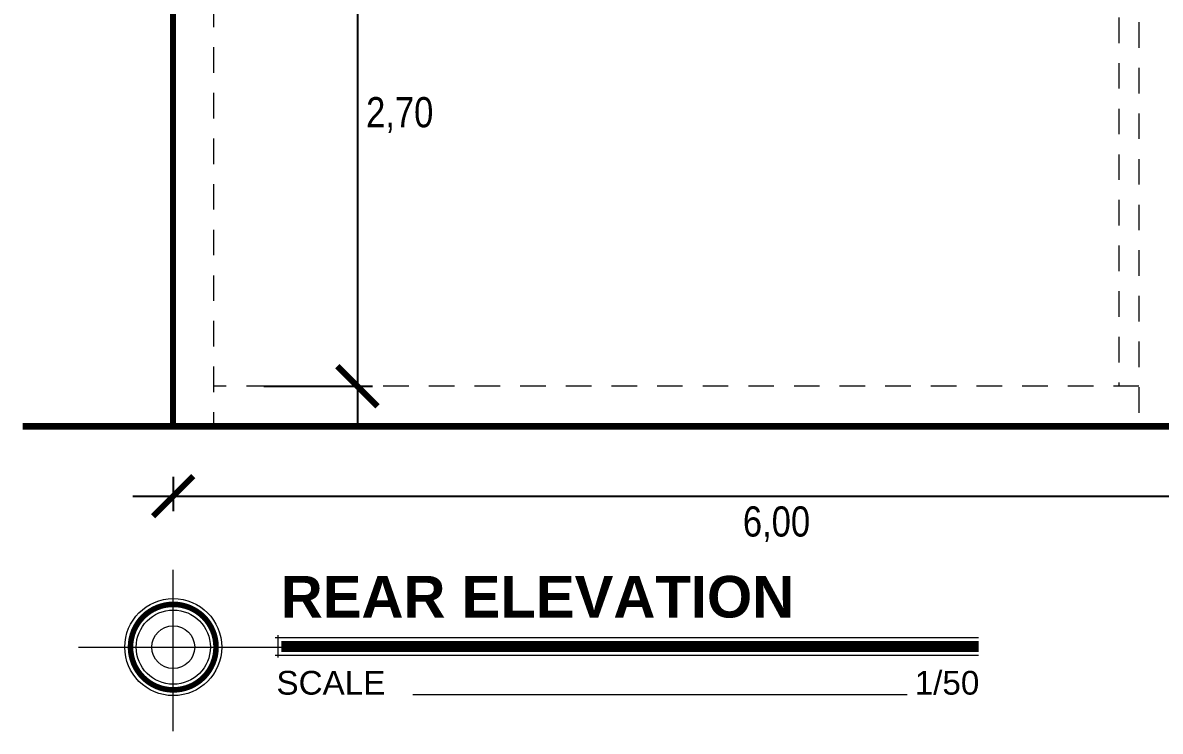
# Model space of a CAD drawing. Header units: millimetres. Extents: x 1119.4 to 1171.3, y 270.1 to 301.5.
# Drawn here: x 1119.38 to 1125.04, y 270.1 to 273.62 of the extents above; entities that cross this region are included whole.
import ezdxf

# ---------------------------------------------------------------- set-up
doc = ezdxf.new("R2010")
doc.units = ezdxf.units.MM
doc.linetypes.add('TRAZOS2', pattern=[9.524999999999999, 6.349999999999999, -3.174999999999999])
for name, color, linetype, lineweight in [('04', 20, 'Continuous', 40), ('08', 252, 'Continuous', 80), ('1 MARGEN', 254, 'Continuous', 100), ('cotas', 86, 'Continuous', 15), ('seg', 251, 'TRAZOS2', 20)]:
    doc.layers.add(name, color=color, linetype=linetype, lineweight=lineweight)
doc.styles.add('FITO', font='arial.ttf')
doc.styles.get("Standard").update_dxf_attribs({"font": 'ARIALN.TTF'})
doc.dimstyles.new('ISO-25', dxfattribs={"dimtxt": 0.15, "dimasz": 0.2, "dimexe": 0.075, "dimexo": 0.25, "dimgap": 0.05, "dimtad": 2, "dimtih": 1, "dimtoh": 1, "dimzin": 1, "dimtxsty": 'Standard', "dimblk": 'ARCHTICK', "dimcen": 1, "dimdle": 0.2, "dimclrd": 256, "dimclre": 256, "dimazin": 0, "dimtfac": 1, "dimtmove": 0, "dimatfit": 3, "dimldrblk": 'ARCHTICK', "dimfxl": 1, "dimarcsym": 0})

# ---------------------------------------------------------------- blocks, each defined once
blk = doc.blocks.new('_ArchTick')
at = {"color": 0, "linetype": 'ByBlock', "const_width": 0.15}
blk.add_lwpolyline([(-0.5, -0.5), (0.5, 0.5)], dxfattribs=at)
blk = doc.blocks.new('*D15')
at = {"layer": 'cotas', "lineweight": -2, "transparency": 16777216}
for p, q in [((1120.13090373809, 271.3650524880797), (1120.13090373809, 271.1936151963379)), ((1126.133002974761, 271.3650524880797), (1126.133002974761, 271.1936151963379)), ((1119.93090373809, 271.2686151963379), (1126.333002974761, 271.2686151963379))]:
    blk.add_line(p, q, dxfattribs=at)
at = {"layer": 'Defpoints', "color": 0, "transparency": 16777216}
for p in [(1120.13090373809, 271.6150524880797), (1126.133002974761, 271.6150524880797), (1126.133002974761, 271.2686151963379)]:
    blk.add_point(p, dxfattribs=at)
at = {"layer": 'cotas', "lineweight": -2, "transparency": 16777216, "xscale": 0.2, "yscale": 0.2, "zscale": 0.2, "rotation": 180}
blk.add_blockref('_ArchTick', (1120.13090373809, 271.2686151963379), dxfattribs=at)
at = {"layer": 'cotas', "lineweight": -2, "transparency": 16777216, "xscale": 0.2, "yscale": 0.2, "zscale": 0.2}
blk.add_blockref('_ArchTick', (1126.133002974761, 271.2686151963379), dxfattribs=at)
at = {"layer": 'cotas', "color": 0, "transparency": 16777216, "insert": (1123.131953356426, 271.1284719494074), "char_height": 0.15, "attachment_point": 5}
blk.add_mtext('6,00', dxfattribs=at)
blk = doc.blocks.new('*D20')
at = {"layer": 'cotas', "lineweight": -2, "transparency": 16777216}
for p, q in [((1121.047093605667, 274.7150524880798), (1121.047093605667, 271.6150524880799)), ((1120.580903738091, 274.5150524880798), (1121.122093605667, 274.5150524880798)), ((1120.580903738091, 271.8150524880799), (1121.122093605667, 271.8150524880799))]:
    blk.add_line(p, q, dxfattribs=at)
at = {"layer": 'Defpoints', "color": 0, "transparency": 16777216}
for p in [(1120.330903738091, 274.5150524880798), (1120.330903738091, 271.8150524880799), (1121.047093605667, 271.8150524880799)]:
    blk.add_point(p, dxfattribs=at)
at = {"layer": 'cotas', "lineweight": -2, "transparency": 16777216, "xscale": 0.2, "yscale": 0.2, "zscale": 0.2}
for p, rotation in [((1121.047093605667, 274.5150524880798), 90), ((1121.047093605667, 271.8150524880799), 270)]:
    blk.add_blockref('_ArchTick', p, dxfattribs=dict(at, rotation=rotation))
at = {"layer": 'cotas', "color": 0, "transparency": 16777216, "insert": (1121.257683646595, 273.16505248808), "char_height": 0.15, "attachment_point": 5}
blk.add_mtext('2,70', dxfattribs=at)

msp = doc.modelspace()

# ---------------------------------------------------------------- linework, layer by layer
at = {"layer": '04'}
msp.add_line((1120.13090373809, 277.8151396720378), (1120.13090373809, 272.0150524880797), dxfattribs=at)
at = {"layer": '08'}
msp.add_lwpolyline([(1126.133002974761, 271.6150524880797), (1120.13090373809, 271.6150524880797), (1120.13090373809, 277.8151396720378), (1125.335102211432, 277.8151396720378), (1125.335102211432, 274.5110524880793), (1126.133002974761, 274.5110524880793)], close=True, dxfattribs=at)
at = {"layer": '1 MARGEN'}
msp.add_line((1129.955950615555, 271.6150524880797), (1119.382491492273, 271.6150524880797), dxfattribs=at)
at = {"layer": 'cotas', "color": 251, "linetype": 'Continuous'}
for p, q in [((1120.131277329813, 270.0984819360006), (1120.131277329813, 270.900997682529)), ((1120.637484091234, 270.56503639057), (1124.137495620069, 270.56503639057)), ((1120.652838048237, 270.4654833634291), (1120.652838048237, 270.5774040731205)), ((1119.660471535813, 270.5171033409532), (1124.137495620069, 270.5171033409533)), ((1120.637484091234, 270.4763588226616), (1124.137495620069, 270.4763588226616)), ((1121.322951424363, 270.280700649791), (1123.781862155355, 270.280700649791))]:
    msp.add_line(p, q, dxfattribs=at)
at = {"layer": 'cotas', "const_width": 0.02771173944}
msp.add_lwpolyline([(1120.131277329813, 270.7299294986556, 1760.380359204241), (1120.131760920686, 270.7299289516714, 1760.380359204241)], format="xyb", dxfattribs=at)
at = {"layer": 'cotas', "const_width": 0.05542347888000001}
msp.add_lwpolyline([(1120.66946509192, 270.5206976078154), (1124.137495620069, 270.5206976078154)], dxfattribs=at)
at = {"layer": 'cotas', "color": 251, "linetype": 'Continuous'}
for radius in [0.24120298008576, 0.1844493377126401, 0.1064130794496]:
    msp.add_circle((1120.131277329813, 270.5171033409532), radius, dxfattribs=at)
at = {"layer": 'seg', "ltscale": 0.02}
for p, q in [((1120.330903738091, 277.8151396720378), (1120.330903738091, 271.6150524880797)), ((1124.835102211432, 276.8281394850935), (1124.835102211432, 271.8150524880796)), ((1124.935102211432, 276.8047220856906), (1124.935102211432, 271.6150524880797)), ((1124.935102211432, 271.8150524880797), (1120.330903738091, 271.8150524880799))]:
    msp.add_line(p, q, dxfattribs=at)

# ---------------------------------------------------------------- texts
at = {"layer": 'cotas', "style": 'FITO'}
for s, p in [('SCALE', (1120.644532928834, 270.280700649791)), ('1/50', (1123.81936288266, 270.280700649791))]:
    msp.add_text(s, height=0.118236754944, dxfattribs=at).set_placement(p)
at = {"layer": 'cotas', "insert": (1120.665879479159, 270.871405423425), "char_height": 0.206976, "width": 10.21889305527503, "attachment_point": 1}
msp.add_mtext('{\\fArial|b1|i0|c0|p34;REAR ELEVATION}', dxfattribs=at)

# ---------------------------------------------------------------- dimensions: what is measured, and where the dimension line sits
at = {"layer": 'cotas'}
dim = msp.add_linear_dim(base=(1121.047093605667, 271.8150524880799), p1=(1120.330903738091, 274.5150524880798), p2=(1120.330903738091, 271.8150524880799), angle=90, dimstyle='ISO-25', dxfattribs=at)
dim.commit()
dim.dimension.update_dxf_attribs({"geometry": '*D20', "text_midpoint": (1121.257683646595, 273.16505248808)})
dim = msp.add_linear_dim(base=(1126.133002974761, 271.2686151963379), p1=(1120.13090373809, 271.6150524880797), p2=(1126.133002974761, 271.6150524880797), dimstyle='ISO-25', dxfattribs=at)
dim.commit()
dim.dimension.update_dxf_attribs({"geometry": '*D15', "text_midpoint": (1123.131953356426, 271.2686151963379), "dimtype": 160})

doc.saveas('drawing.dxf')
